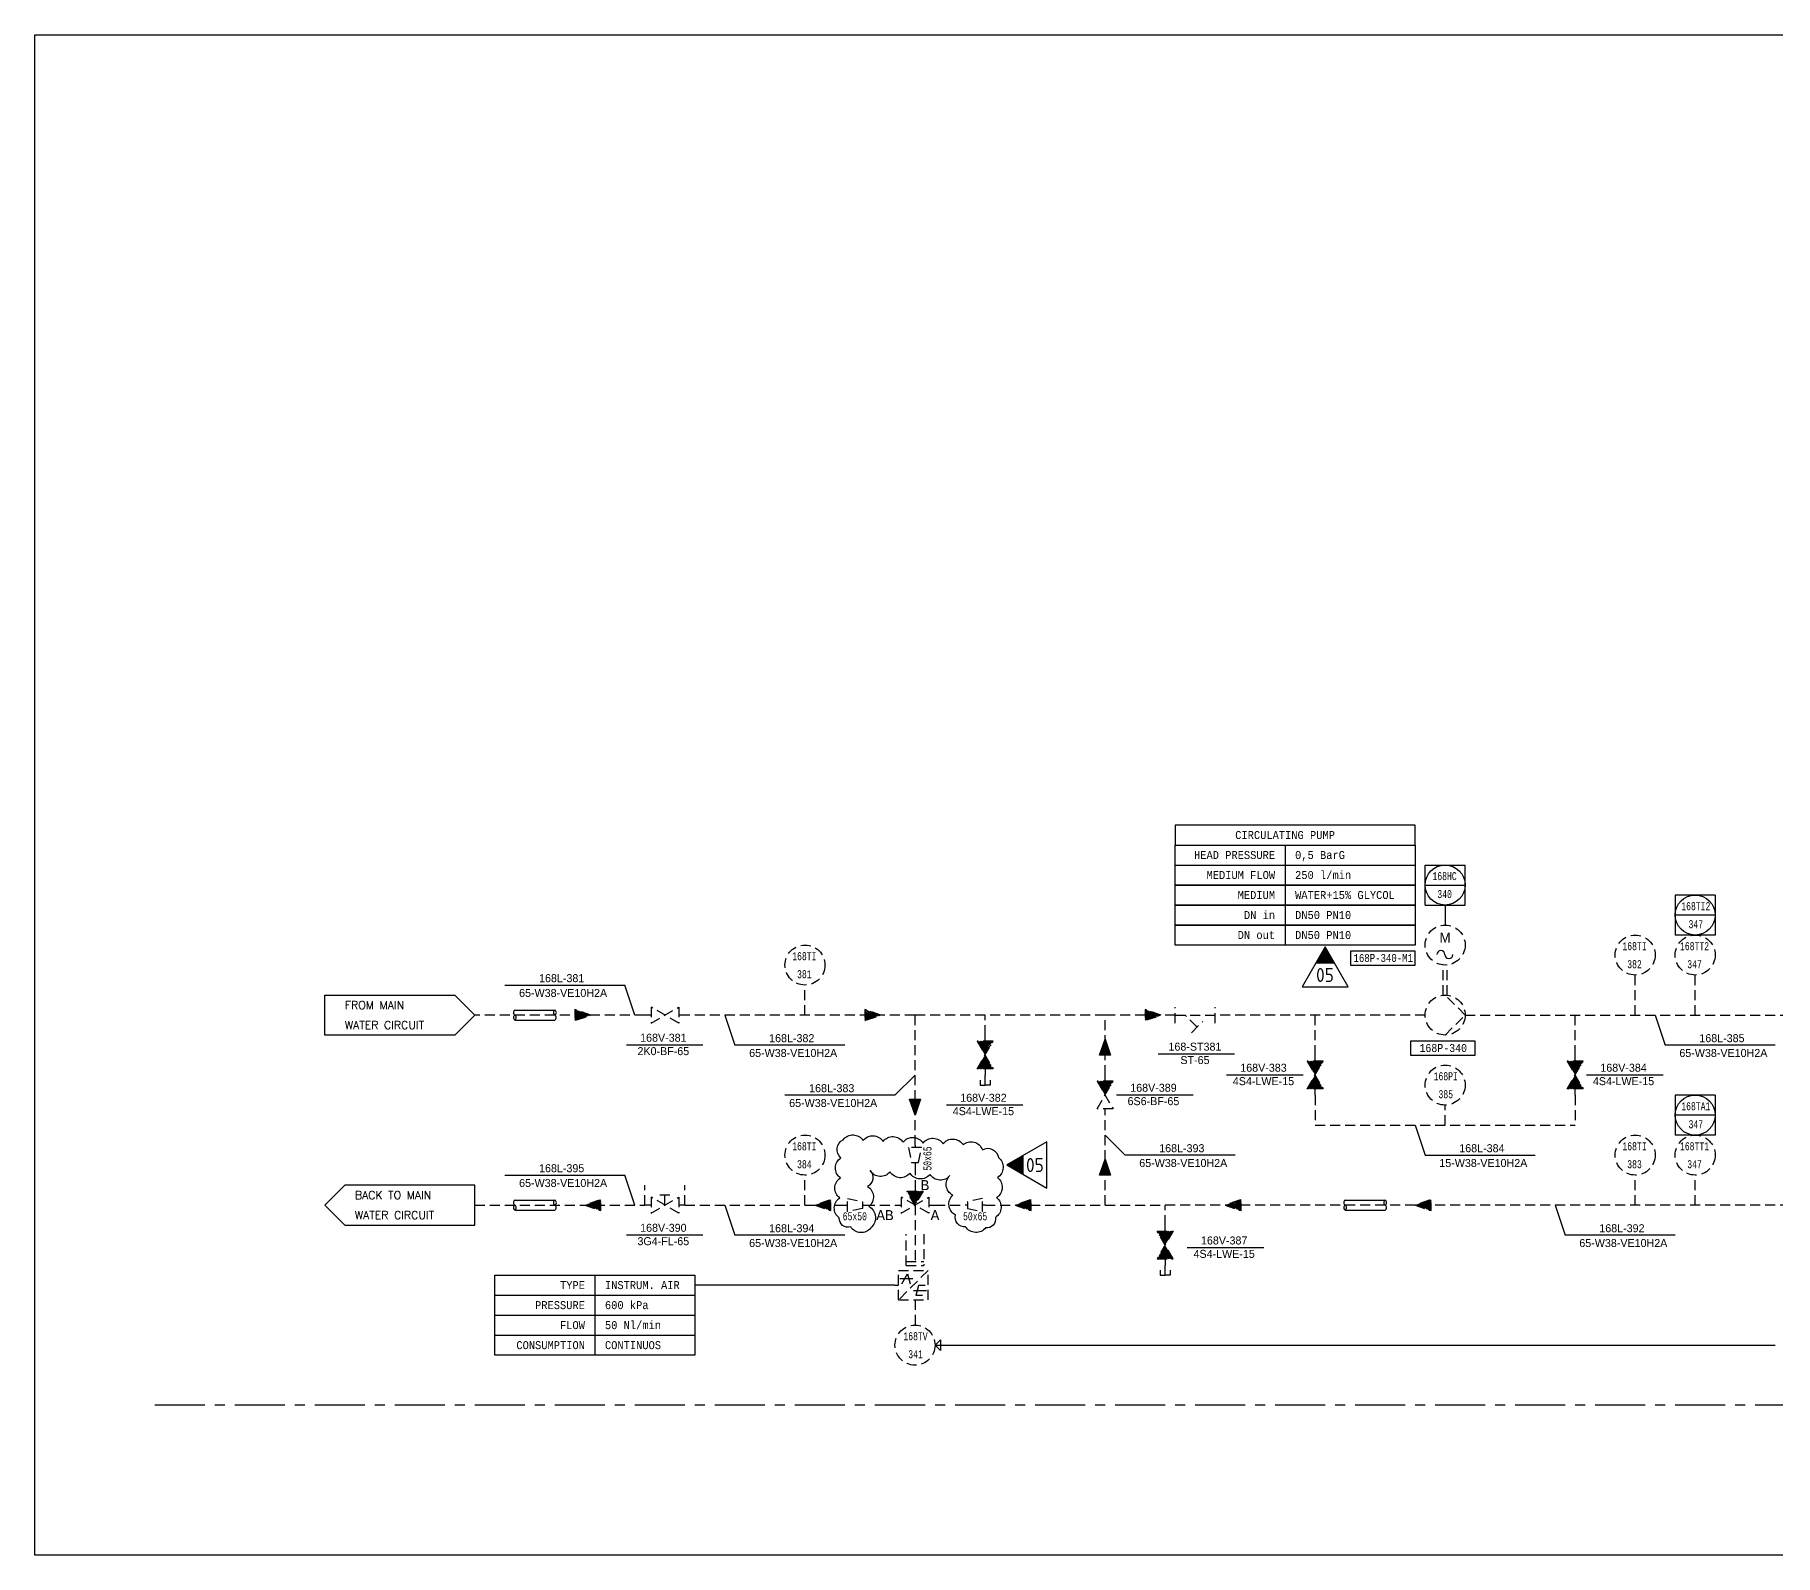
# Model space of a CAD drawing. Extents: x -512 to 738, y -1341 to -930.
# Drawn here: x -512.5 to -77.5, y -1310 to -930 of the extents above; entities that cross this region are included whole.
import ezdxf
from ezdxf.enums import TextEntityAlignment as Align

# ---------------------------------------------------------------- set-up
doc = ezdxf.new("R2010")
doc.units = 0
doc.header["$MEASUREMENT"] = 0
doc.linetypes.add('HIDDEN', pattern=[0.375, 0.25, -0.125])
doc.linetypes.add('LINEA-LINEETTA', pattern=[2, 1.25, -0.25, 0.25, -0.25])
doc.layers.get('0').update_dxf_attribs({"linetype": 'CONTINUOUS'})
for name, color, linetype in [('1-EQUIPMENT GOR', 7, 'CONTINUOUS'), ('1-FLOW TEXT GOR', 7, 'CONTINUOUS'), ('1-TAG AND INSTRUMENTS GOR', 7, 'CONTINUOUS'), ('1-VALVE TEXT GOR', 7, 'CONTINUOUS'), ('2-EQUIPMENT CUSTOMER', 240, 'HIDDEN'), ('2-PNEUMATIC CUSTOMER', 7, 'COMPRESS_AIR_OTHERS'), ('2-WATER CUSTOMER (DOT)', 222, 'HIDDEN'), ('Pipe ID', 2, 'CONTINUOUS'), ('Revison 03', 7, 'CONTINUOUS')]:
    doc.layers.add(name, color=color, linetype=linetype)
doc.layers.add('AM_0', color=7, linetype='CONTINUOUS', lineweight=30)
doc.layers.add('AM_6', color=2, linetype='CONTINUOUS', lineweight=30)
doc.styles.add('ISOR', font='ISOCP.SHX')
doc.styles.add('MONOTXT', font='monotxt')
doc.styles.add('ROMANS', font='romans')
doc.linetypes.add('COMPRESS_AIR_OTHERS', pattern='A,1,-1.5,1,-1.5,1,-1.5,1,["V",Standard,S=1.5,R=180,X=-0.1,Y=0.75],-1.5', length=10)
doc.linetypes.add('PID_ELECTBINARY', pattern='A,0.125,-0.0625,0.125,-0.0625,[130,ltypeshp.shx,S=0.1,R=135,X=0,Y=0],0.125,-0.0625,0.125,-0.0625', length=0.75)
pattern_1 = [(135, (-760, -4235), (0.176776695, 0.176776695), [])]
pattern_2 = [(135, (-897.5, -4202.5), (0.176776695, 0.176776695), [])]
pattern_3 = [(315, (135, 130), (-0.176776695, -0.176776695), [])]
pattern_4 = [(135, (-970, -4202.5), (0.176776695, 0.176776695), [])]
pattern_5 = [(135, (-807.5, -4235), (0.176776695, 0.176776695), [])]
pattern_6 = [(135, (-827.5, -4202.5), (0.176776695, 0.176776695), [])]
pattern_7 = [(135, (-967.5, -4235), (0.176776695, 0.176776695), [])]
pattern_8 = [(315, (135, 100), (-0.176776695, -0.176776695), [])]
pattern_9 = [(135, (-910, -4235), (0.176776695, 0.176776695), [])]
pattern_10 = [(315, (97.5, 115), (-0.176776695, -0.176776695), [])]
pattern_11 = [(135, (-860, -4235), (0.176776695, 0.176776695), [])]

# ---------------------------------------------------------------- blocks, each defined once
blk = doc.blocks.new('LOOPDCS')
for p, q in [((-5, -5), (-5, 5)), ((-5, 5), (5, 5)), ((5, -5), (5, 5)), ((-5, 0), (5, 0)), ((-5, -5), (5, -5))]:
    blk.add_line(p, q)
blk.add_circle((0, 0), 5)
blk = doc.blocks.new('TAG VALVOLA')
blk.add_line((-9.63, 0.06), (9.49, 0.06))
at = {"ltscale": 10}
for tag, p in [('TAG_VALVOLA', (-0.4, 0.83)), ('TIPO_VALVOLA', (-0.4, -2.52))]:
    blk.add_attdef(tag, text='', height=2, dxfattribs=at).set_placement(p, align=Align.CENTER)
blk = doc.blocks.new('Pipeno')
at = {"layer": 'Pipe ID', "style": 'ISOR', "width": 0.8}
blk.add_attdef('PIPEID', text='', height=3, dxfattribs=at).set_placement((0.71, 3.69), align=Align.MIDDLE_CENTER)
at = {"layer": 'Pipe ID', "style": 'ISOR'}
blk.add_attdef('PIPEDATA', text='', height=3, dxfattribs=at).set_placement((1.07, -3.65), align=Align.MIDDLE_CENTER)
blk = doc.blocks.new('IndiceRevisione_180°')
at = {"layer": 'AM_0'}
blk.add_lwpolyline([(-7.02, 0.03), (2.95, -5.73), (2.95, 5.79)], close=True, dxfattribs=at)
blk.add_solid([(-7.02, 0.03), (-2.81, -2.4), (-2.81, 2.46)], dxfattribs=at)
at = {"layer": 'AM_6', "style": 'ISOR'}
blk.add_attdef('02', text='', height=3.5, dxfattribs=at).set_placement((-0.03, 0.01), align=Align.MIDDLE)
blk = doc.blocks.new('IndiceRevisione_90°')
at = {"layer": 'AM_0'}
blk.add_lwpolyline([(0.03, 7.02), (-5.73, -2.95), (5.79, -2.95)], close=True, dxfattribs=at)
blk.add_solid([(0.03, 7.02), (-2.4, 2.81), (2.46, 2.81)], dxfattribs=at)
at = {"layer": 'AM_6', "style": 'ISOR'}
blk.add_attdef('02', text='', height=3.5, dxfattribs=at).set_placement((-0.03, 0.01), align=Align.MIDDLE)

msp = doc.modelspace()

# ---------------------------------------------------------------- hatches: boundary and pattern name
at = {"layer": '2-EQUIPMENT CUSTOMER', "ltscale": 10}
h = msp.add_hatch(dxfattribs=at)
h.set_pattern_fill('ANSI31', color=256, scale=2, style=0)
h.set_pattern_definition([(45, (172.15963, -1300.30965), (-0.1767767, 0.1767767), [])])
h.paths.add_polyline_path([(-277, -1181.54), (-275, -1185), (-273, -1181.54)])
h = msp.add_hatch(dxfattribs=at)
h.set_pattern_fill('ANSI31', color=256, scale=2, style=0)
h.set_pattern_definition([(315, (172.15963, -1069.69035), (-0.1767767, -0.1767767), [])])
h.paths.add_polyline_path([(-277, -1188.46), (-275, -1185), (-273, -1188.46)])
h = msp.add_hatch(dxfattribs=at)
h.set_pattern_fill('ANSI31', color=256, scale=2, style=0)
h.set_pattern_definition([(45, (254.65963, -1305.30965), (-0.1767767, 0.1767767), [])])
h.paths.add_polyline_path([(-194.5, -1186.54), (-192.5, -1190), (-190.5, -1186.54)])
h = msp.add_hatch(dxfattribs=at)
h.set_pattern_fill('ANSI31', color=256, scale=2, style=0)
h.set_pattern_definition([(45, (319.65963, -1305.30965), (-0.1767767, 0.1767767), [])])
h.paths.add_polyline_path([(-129.5, -1186.54), (-127.5, -1190), (-125.5, -1186.54)])
h = msp.add_hatch(dxfattribs=at)
h.set_pattern_fill('ANSI31', color=256, scale=2, style=0)
h.set_pattern_definition([(45, (202.15963, -1310.30965), (-0.1767767, 0.1767767), [])])
h.paths.add_polyline_path([(-247, -1191.54), (-245, -1195), (-243, -1191.54)])
h = msp.add_hatch(dxfattribs=at)
h.set_pattern_fill('ANSI31', color=256, scale=2, style=0)
h.set_pattern_definition([(315, (254.65963, -1074.69035), (-0.1767767, -0.1767767), [])])
h.paths.add_polyline_path([(-194.5, -1193.46), (-192.5, -1190), (-190.5, -1193.46)])
h = msp.add_hatch(dxfattribs=at)
h.set_pattern_fill('ANSI31', color=256, scale=2, style=0)
h.set_pattern_definition([(315, (319.65963, -1074.69035), (-0.1767767, -0.1767767), [])])
h.paths.add_polyline_path([(-129.5, -1193.46), (-127.5, -1190), (-125.5, -1193.46)])
h = msp.add_hatch(dxfattribs=at)
h.set_pattern_fill('ANSI31', color=256, scale=2, style=0)
h.set_pattern_definition([(45, (62.5, -4175), (-0.176776695, 0.176776695), [])])
h.paths.add_polyline_path([(-290.5, -1219.04), (-294.5, -1219.04), (-292.5, -1222.5)])
h = msp.add_hatch(dxfattribs=at)
h.set_pattern_fill('ANSI31', color=256, scale=2, style=0)
h.set_pattern_definition([(135, (-677.15963, -1347.80965), (0.1767767, 0.1767767), [])])
h.paths.add_polyline_path([(-228, -1229.04), (-230, -1232.5), (-232, -1229.04)])
h = msp.add_hatch(dxfattribs=at)
h.set_pattern_fill('ANSI31', color=256, scale=2, style=0)
h.set_pattern_definition([(225, (-677.15963, -1117.19035), (0.1767767, -0.1767767), [])])
h.paths.add_polyline_path([(-228, -1235.96), (-230, -1232.5), (-232, -1235.96)])
at = {"layer": '2-WATER CUSTOMER (DOT)', "linetype": 'Continuous', "ltscale": 10}
h = msp.add_hatch(dxfattribs=at)
h.set_pattern_fill('ANSI31', color=256, scale=2, style=0)
h.set_pattern_definition(pattern_4)
h.paths.add_polyline_path([(-373.5, -1175), (-377.5, -1175), (-377.5, -1173.61)])
h = msp.add_hatch(dxfattribs=at)
h.set_pattern_fill('ANSI31', color=256, scale=2, style=0)
h.set_pattern_definition(pattern_2)
h.paths.add_polyline_path([(-301, -1175), (-305, -1175), (-305, -1173.61)])
h = msp.add_hatch(dxfattribs=at)
h.set_pattern_fill('ANSI31', color=256, scale=2, style=0)
h.set_pattern_definition(pattern_6)
h.paths.add_polyline_path([(-231, -1175), (-235, -1175), (-235, -1173.61)])
h = msp.add_hatch(dxfattribs=at)
h.set_pattern_fill('ANSI31', color=256, scale=2, style=0)
h.set_pattern_definition(pattern_4)
h.paths.add_polyline_path([(-377.5, -1175), (-373.5, -1175), (-373.5, -1175), (-377.5, -1176.39)])
h = msp.add_hatch(dxfattribs=at)
h.set_pattern_fill('ANSI31', color=256, scale=2, style=0)
h.set_pattern_definition(pattern_2)
h.paths.add_polyline_path([(-305, -1175), (-301, -1175), (-301, -1175), (-305, -1176.39)])
h = msp.add_hatch(dxfattribs=at)
h.set_pattern_fill('ANSI31', color=256, scale=2, style=0)
h.set_pattern_definition(pattern_6)
h.paths.add_polyline_path([(-235, -1175), (-231, -1175), (-231, -1175), (-235, -1176.39)])
h = msp.add_hatch(dxfattribs=at)
h.set_pattern_fill('ANSI31', color=256, scale=2, style=0)
h.set_pattern_definition(pattern_3)
h.paths.add_polyline_path([(-246.39, -1185), (-245, -1181), (-245, -1181), (-245, -1185)])
h = msp.add_hatch(dxfattribs=at)
h.set_pattern_fill('ANSI31', color=256, scale=2, style=0)
h.set_pattern_definition(pattern_3)
h.paths.add_polyline_path([(-245, -1185), (-245, -1181), (-243.61, -1185)])
h = msp.add_hatch(dxfattribs=at)
h.set_pattern_fill('ANSI31', color=256, scale=2, style=0)
h.set_pattern_definition(pattern_10)
h.paths.add_polyline_path([(-292.5, -1200), (-292.5, -1200), (-293.89, -1196), (-292.5, -1196)])
h = msp.add_hatch(dxfattribs=at)
h.set_pattern_fill('ANSI31', color=256, scale=2, style=0)
h.set_pattern_definition(pattern_10)
h.paths.add_polyline_path([(-291.11, -1196), (-292.5, -1200), (-292.5, -1196)])
h = msp.add_hatch(dxfattribs=at)
h.set_pattern_fill('ANSI31', color=256, scale=2, style=0)
h.set_pattern_definition(pattern_8)
h.paths.add_polyline_path([(-246.39, -1215), (-245, -1211), (-245, -1211), (-245, -1215)])
h = msp.add_hatch(dxfattribs=at)
h.set_pattern_fill('ANSI31', color=256, scale=2, style=0)
h.set_pattern_definition(pattern_8)
h.paths.add_polyline_path([(-245, -1215), (-245, -1211), (-243.61, -1215)])
h = msp.add_hatch(dxfattribs=at)
h.set_pattern_fill('ANSI31', color=256, scale=2, style=0)
h.set_pattern_definition(pattern_7)
h.paths.add_polyline_path([(-371, -1222.5), (-375, -1222.5), (-371, -1221.11)])
h = msp.add_hatch(dxfattribs=at)
h.set_pattern_fill('ANSI31', color=256, scale=2, style=0)
h.set_pattern_definition(pattern_9)
h.paths.add_polyline_path([(-313.5, -1222.5), (-317.5, -1222.5), (-313.5, -1221.11)])
h = msp.add_hatch(dxfattribs=at)
h.set_pattern_fill('ANSI31', color=256, scale=2, style=0)
h.set_pattern_definition(pattern_11)
h.paths.add_polyline_path([(-263.5, -1222.5), (-267.5, -1222.5), (-263.5, -1221.11)])
h = msp.add_hatch(dxfattribs=at)
h.set_pattern_fill('ANSI31', color=256, scale=2, style=0)
h.set_pattern_definition(pattern_5)
h.paths.add_polyline_path([(-211, -1222.5), (-215, -1222.5), (-211, -1221.11)])
h = msp.add_hatch(dxfattribs=at)
h.set_pattern_fill('ANSI31', color=256, scale=2, style=0)
h.set_pattern_definition(pattern_1)
h.paths.add_polyline_path([(-163.5, -1222.5), (-167.5, -1222.5), (-163.5, -1221.11)])
h = msp.add_hatch(dxfattribs=at)
h.set_pattern_fill('ANSI31', color=256, scale=2, style=0)
h.set_pattern_definition(pattern_7)
h.paths.add_polyline_path([(-375, -1222.5), (-371, -1222.5), (-371, -1223.89), (-375, -1222.5)])
h = msp.add_hatch(dxfattribs=at)
h.set_pattern_fill('ANSI31', color=256, scale=2, style=0)
h.set_pattern_definition(pattern_9)
h.paths.add_polyline_path([(-317.5, -1222.5), (-313.5, -1222.5), (-313.5, -1223.89), (-317.5, -1222.5)])
h = msp.add_hatch(dxfattribs=at)
h.set_pattern_fill('ANSI31', color=256, scale=2, style=0)
h.set_pattern_definition(pattern_11)
h.paths.add_polyline_path([(-267.5, -1222.5), (-263.5, -1222.5), (-263.5, -1223.89), (-267.5, -1222.5)])
h = msp.add_hatch(dxfattribs=at)
h.set_pattern_fill('ANSI31', color=256, scale=2, style=0)
h.set_pattern_definition(pattern_5)
h.paths.add_polyline_path([(-215, -1222.5), (-211, -1222.5), (-211, -1223.89), (-215, -1222.5)])
h = msp.add_hatch(dxfattribs=at)
h.set_pattern_fill('ANSI31', color=256, scale=2, style=0)
h.set_pattern_definition(pattern_1)
h.paths.add_polyline_path([(-167.5, -1222.5), (-163.5, -1222.5), (-163.5, -1223.89), (-167.5, -1222.5)])

# ---------------------------------------------------------------- linework, layer by layer
at = {"color": 1, "linetype": 'LINEA-LINEETTA', "ltscale": 10}
msp.add_line((230, -1272.5), (-485, -1272.5), dxfattribs=at)
at = {"color": 1, "ltscale": 10}
msp.add_lwpolyline([(-512.5, -930), (257.5, -930), (257.5, -1310), (-512.5, -1310)], close=True, dxfattribs=at)
at = {"ltscale": 10}
msp.add_lwpolyline([(-227.5, -1132.5), (-167.5, -1132.5), (-167.5, -1127.5), (-227.5, -1127.5)], close=True, dxfattribs=at)
for points in [[(-440, -1180), (-440, -1170), (-407.5, -1170), (-402.5, -1175), (-407.5, -1180), (-440, -1180)], [(-402.5, -1227.5), (-402.5, -1217.5), (-435, -1217.5), (-440, -1222.5), (-435, -1227.5), (-402.5, -1227.5)]]:
    msp.add_lwpolyline(points, dxfattribs=at)
msp.add_lwpolyline([(-303.57, -1228.21, -0.520567), (-308.56, -1227.93, -0.520567), (-311.44, -1225.7, -0.520567), (-311.3, -1220.7, -0.520567), (-311.16, -1215.7, -0.520567), (-311.02, -1210.7, -0.520567), (-310.46, -1206.16, -0.520567), (-305.47, -1206.36, -0.520567), (-300.47, -1206.57, -0.520567), (-295.48, -1206.78, -0.520567), (-290.48, -1206.98, -0.520567), (-285.48, -1207.19, -0.520567), (-280.49, -1207.39, -0.520567), (-275.67, -1208.65, -0.520567), (-271.64, -1210.62, -0.520567), (-271.89, -1215.61, -0.520567), (-272.14, -1220.61, -0.520567), (-272.4, -1225.6, -0.520567), (-274.84, -1228.17, -0.520567), (-279.84, -1227.92, -0.520567), (-282.37, -1224.99, -0.520567), (-283.05, -1220.04, -0.520567), (-283.76, -1215.11, -0.520567), (-288.75, -1214.81, -0.520567), (-293.74, -1214.5, -0.520567), (-298.73, -1214.2, -0.520567), (-303.72, -1213.89, -0.520567), (-304.4, -1217.82, -0.520567), (-304, -1222.81, -0.520567)], format="xyb", close=True, dxfattribs=at)
at = {"layer": '1-EQUIPMENT GOR', "color": 7, "linetype": 'Continuous', "ltscale": 0.2}
for p, q in [((-295.8, -1242.16), (-294.36, -1239.66)), ((-294.36, -1239.66), (-293.69, -1242.16)), ((-293.07, -1240.91), (-296.33, -1240.91)), ((-292.9, -1243.83), (-289.64, -1243.83)), ((-291.61, -1242.58), (-292.28, -1245.08)), ((-289.95, -1242.58), (-291.61, -1242.58)), ((-290.62, -1245.08), (-292.28, -1245.08))]:
    msp.add_line(p, q, dxfattribs=at)
at = {"layer": '1-FLOW TEXT GOR', "linetype": 'Continuous', "ltscale": 10}
for p, q in [((-200, -1132.5), (-200, -1157.5)), ((-227.5, -1137.5), (-167.5, -1137.5))]:
    msp.add_line(p, q, dxfattribs=at)
at = {"layer": '1-FLOW TEXT GOR', "ltscale": 10}
for p, q in [((-395, -1167.5), (-365, -1167.5)), ((-362.5, -1175), (-365, -1167.5)), ((-340, -1175), (-337.5, -1182.5)), ((-107.5, -1175), (-105, -1182.5)), ((-310, -1182.5), (-337.5, -1182.5)), ((-77.5, -1182.5), (-105, -1182.5)), ((-292.5, -1190), (-297.5, -1195)), ((-297.5, -1195), (-325, -1195)), ((-167.5, -1202.5), (-165, -1210)), ((-240, -1210), (-245, -1205)), ((-212.5, -1210), (-240, -1210)), ((-165, -1210), (-137.5, -1210)), ((-395, -1215), (-365, -1215)), ((-362.5, -1222.5), (-365, -1215)), ((-340, -1222.5), (-337.5, -1230)), ((-132.5, -1222.5), (-130, -1230)), ((-310, -1230), (-337.5, -1230)), ((-102.5, -1230), (-130, -1230))]:
    msp.add_line(p, q, dxfattribs=at)
at = {"layer": '1-FLOW TEXT GOR', "linetype": 'Continuous', "ltscale": 10}
for points in [[(-227.5, -1132.5), (-167.5, -1132.5), (-167.5, -1142.5), (-227.5, -1142.5)], [(-227.5, -1142.5), (-167.5, -1142.5), (-167.5, -1147.5), (-227.5, -1147.5)], [(-227.5, -1147.5), (-167.5, -1147.5), (-167.5, -1152.5), (-227.5, -1152.5)], [(-227.5, -1152.5), (-167.5, -1152.5), (-167.5, -1157.5), (-227.5, -1157.5)]]:
    msp.add_lwpolyline(points, close=True, dxfattribs=at)
at = {"layer": '1-TAG AND INSTRUMENTS GOR', "ltscale": 10}
msp.add_line((-160, -1147.5), (-160, -1152.5), dxfattribs=at)
at = {"layer": '1-TAG AND INSTRUMENTS GOR', "linetype": 'Continuous', "ltscale": 0.4}
for p, q in [((-167.5, -1159), (-183.62, -1159)), ((-183.62, -1159), (-183.62, -1162.5)), ((-167.5, -1162.5), (-167.5, -1159)), ((-183.62, -1162.5), (-167.5, -1162.5)), ((-152.5, -1181.5), (-168.62, -1181.5)), ((-168.62, -1181.5), (-168.62, -1185)), ((-152.5, -1185), (-152.5, -1181.5)), ((-168.62, -1185), (-152.5, -1185))]:
    msp.add_line(p, q, dxfattribs=at)
at = {"layer": '1-TAG AND INSTRUMENTS GOR', "ltscale": 0.2}
for p, q in [((-287.5, -1257.5), (-286.14, -1256.16)), ((-286.14, -1256.16), (-286.14, -1258.84)), ((-287.5, -1257.5), (-286.14, -1258.84))]:
    msp.add_line(p, q, dxfattribs=at)
at = {"layer": '1-TAG AND INSTRUMENTS GOR', "linetype": 'PID_ELECTBINARY', "ltscale": 10}
msp.add_line((-287.5, -1257.5), (-77.5, -1257.5), dxfattribs=at)
at = {"layer": '2-EQUIPMENT CUSTOMER', "color": 7, "ltscale": 10}
for p, q in [((-160.5, -1170.03), (-160.5, -1162.47)), ((-159.5, -1170.03), (-159.5, -1162.47)), ((-292.5, -1222.5), (-292.5, -1236.6)), ((-294.69, -1237.6), (-294.69, -1229.78)), ((-290.31, -1229.78), (-290.31, -1237.6)), ((-294.69, -1237.6), (-290.31, -1237.6))]:
    msp.add_line(p, q, dxfattribs=at)
at = {"layer": '2-EQUIPMENT CUSTOMER', "ltscale": 10}
for p, q in [((-155, -1175), (-160, -1170)), ((-351.54, -1177), (-358.46, -1173)), ((-358.46, -1177), (-351.54, -1173)), ((-358.46, -1173), (-358.46, -1177)), ((-351.54, -1173), (-351.54, -1177)), ((-227.5, -1177), (-227.5, -1173)), ((-217.5, -1177), (-217.5, -1173)), ((-227.5, -1175), (-217.5, -1175)), ((-222, -1178), (-225, -1175)), ((-223.41, -1179.41), (-220.59, -1176.59)), ((-160, -1180), (-155, -1175)), ((-273, -1181.54), (-277, -1181.54)), ((-277, -1188.46), (-273, -1181.54)), ((-277, -1181.54), (-273, -1188.46)), ((-190.5, -1186.54), (-194.5, -1186.54)), ((-194.5, -1193.46), (-190.5, -1186.54)), ((-194.5, -1186.54), (-190.5, -1193.46)), ((-125.5, -1186.54), (-129.5, -1186.54)), ((-129.5, -1193.46), (-125.5, -1186.54)), ((-129.5, -1186.54), (-125.5, -1193.46)), ((-273, -1188.46), (-277, -1188.46)), ((-243, -1191.54), (-247, -1191.54)), ((-247, -1198.46), (-243, -1191.54)), ((-247, -1191.54), (-243, -1198.46)), ((-190.5, -1193.46), (-194.5, -1193.46)), ((-125.5, -1193.46), (-129.5, -1193.46)), ((-243, -1198.46), (-247, -1198.46)), ((-360, -1222.5), (-360, -1217.5)), ((-350, -1222.5), (-350, -1217.5)), ((-351.54, -1224.5), (-358.46, -1220.5)), ((-358.46, -1224.5), (-351.54, -1220.5)), ((-358.46, -1220.5), (-358.46, -1224.5)), ((-353.75, -1220), (-356.25, -1220)), ((-355, -1222.5), (-355, -1220)), ((-351.54, -1220.5), (-351.54, -1224.5)), ((-289.04, -1224.5), (-295.96, -1220.5)), ((-295.96, -1224.5), (-289.04, -1220.5)), ((-295.96, -1220.5), (-295.96, -1224.5)), ((-292.5, -1222.5), (-294.5, -1219.04)), ((-294.5, -1219.04), (-290.5, -1219.04)), ((-290.5, -1219.04), (-292.5, -1222.5)), ((-289.04, -1220.5), (-289.04, -1224.5)), ((-358.46, -1222.5), (-360, -1222.5)), ((-350, -1222.5), (-351.54, -1222.5)), ((-232, -1229.04), (-228, -1229.04)), ((-228, -1235.96), (-232, -1229.04)), ((-228, -1229.04), (-232, -1235.96)), ((-296.59, -1238.83), (-289.25, -1238.83)), ((-289.25, -1238.83), (-296.59, -1246.17)), ((-296.59, -1246.17), (-296.59, -1238.83)), ((-289.25, -1246.17), (-289.25, -1238.83)), ((-232, -1235.96), (-228, -1235.96)), ((-296.59, -1246.17), (-289.25, -1246.17)), ((-292.5, -1246.17), (-292.5, -1252.5))]:
    msp.add_line(p, q, dxfattribs=at)
at = {"layer": '2-EQUIPMENT CUSTOMER', "color": 1, "ltscale": 10}
msp.add_line((-294.69, -1236.6), (-290.31, -1236.6), dxfattribs=at)
at = {"layer": '2-EQUIPMENT CUSTOMER', "ltscale": 10}
for centre in [(-160, -1157.5), (-112.5, -1160), (-97.5, -1160), (-320, -1162.5), (-160, -1175), (-160, -1192.5), (-320, -1210), (-112.5, -1210), (-97.5, -1210), (-292.5, -1257.5)]:
    msp.add_circle(centre, 5, dxfattribs=at)
at = {"layer": '2-EQUIPMENT CUSTOMER', "color": 7, "linetype": 'Continuous', "ltscale": 10}
for centre, start, end in [((-161.06, -1159.89), 0, 180), ((-159.06, -1159.89), 180, 0)]:
    msp.add_arc(centre, 1, start, end, dxfattribs=at)
at = {"layer": '2-PNEUMATIC CUSTOMER', "linetype": 'Continuous', "ltscale": 10}
for p, q in [((-372.5, -1240), (-372.5, -1260)), ((-397.5, -1245), (-347.5, -1245)), ((-397.5, -1250), (-347.5, -1250)), ((-397.5, -1255), (-347.5, -1255))]:
    msp.add_line(p, q, dxfattribs=at)
at = {"layer": '2-PNEUMATIC CUSTOMER'}
msp.add_line((-297.5, -1242.5), (-347.5, -1242.5), dxfattribs=at)
at = {"layer": '2-PNEUMATIC CUSTOMER', "linetype": 'COMPRESS_AIR_OTHERS'}
msp.add_line((-297.5, -1242.5), (-296.59, -1242.5), dxfattribs=at)
at = {"layer": '2-PNEUMATIC CUSTOMER', "linetype": 'Continuous', "ltscale": 10}
msp.add_lwpolyline([(-397.5, -1240), (-347.5, -1240), (-347.5, -1260), (-397.5, -1260)], close=True, dxfattribs=at)
at = {"layer": '2-WATER CUSTOMER (DOT)', "ltscale": 10}
for p, q in [((-112.5, -1175), (-112.5, -1165)), ((-97.5, -1175), (-97.5, -1165)), ((-320, -1175), (-320, -1167.5)), ((-360, -1175), (-402.5, -1175)), ((-358.46, -1175), (-360, -1175)), ((-350, -1175), (-351.54, -1175)), ((-292.5, -1175), (-350, -1175)), ((-245, -1175), (-292.5, -1175)), ((-292.5, -1207.5), (-292.5, -1175)), ((-275, -1180), (-275, -1175)), ((-245, -1190), (-245, -1175)), ((-227.5, -1175), (-245, -1175)), ((-165, -1175), (-217.5, -1175)), ((-192.5, -1185), (-192.5, -1175)), ((-155, -1175), (-40, -1175)), ((-127.5, -1185), (-127.5, -1175)), ((-275, -1181.54), (-275, -1180)), ((-192.5, -1186.54), (-192.5, -1185)), ((-127.5, -1186.54), (-127.5, -1185)), ((-276.25, -1191.25), (-276.25, -1192.5)), ((-275, -1188.46), (-275, -1190)), ((-275, -1192.5), (-275, -1190)), ((-273.75, -1191.25), (-273.75, -1192.5)), ((-245, -1191.54), (-245, -1190)), ((-276.25, -1192.5), (-275, -1192.5)), ((-273.75, -1192.5), (-275, -1192.5)), ((-192.5, -1195), (-192.5, -1193.46)), ((-192.5, -1195), (-192.5, -1202.5)), ((-127.5, -1195), (-127.5, -1193.46)), ((-127.5, -1195), (-127.5, -1202.5)), ((-245, -1200), (-245, -1198.46)), ((-245, -1222.5), (-245, -1200)), ((-160, -1202.5), (-160, -1197.5)), ((-192.5, -1202.5), (-127.5, -1202.5)), ((-290.88, -1208.12), (-294.12, -1208.12)), ((-294.12, -1208.12), (-293.34, -1211.88)), ((-292.5, -1207.5), (-292.5, -1208.12)), ((-291.66, -1211.88), (-290.88, -1208.12)), ((-293.34, -1211.88), (-291.66, -1211.88)), ((-292.5, -1211.88), (-292.5, -1212.5)), ((-292.5, -1212.5), (-292.5, -1217.5)), ((-320, -1222.5), (-320, -1215)), ((-292.5, -1217.5), (-292.5, -1219.04)), ((-112.5, -1222.5), (-112.5, -1215)), ((-97.5, -1222.5), (-97.5, -1215)), ((-309.38, -1224.12), (-309.38, -1220.88)), ((-309.38, -1220.88), (-305.62, -1221.66)), ((-305.62, -1221.66), (-305.62, -1223.34)), ((-275.62, -1220.88), (-279.38, -1221.66)), ((-279.38, -1221.66), (-279.38, -1223.34)), ((-275.62, -1224.12), (-275.62, -1220.88)), ((-402.5, -1222.5), (-360, -1222.5)), ((-350, -1222.5), (-310, -1222.5)), ((-310, -1222.5), (-309.38, -1222.5)), ((-305.62, -1223.34), (-309.38, -1224.12)), ((-305.62, -1222.5), (-305, -1222.5)), ((-305, -1222.5), (-297.5, -1222.5)), ((-297.5, -1222.5), (-295.96, -1222.5)), ((-289.04, -1222.5), (-287.5, -1222.5)), ((-287.5, -1222.5), (-280, -1222.5)), ((-279.38, -1222.5), (-280, -1222.5)), ((-279.38, -1223.34), (-275.62, -1224.12)), ((-275, -1222.5), (-275.62, -1222.5)), ((-275, -1222.5), (-245, -1222.5)), ((-245, -1222.5), (-230, -1222.5)), ((-230, -1227.5), (-230, -1222.5)), ((-25, -1222.5), (-230, -1222.5)), ((-230, -1229.04), (-230, -1227.5)), ((-231.25, -1238.75), (-231.25, -1240)), ((-230, -1235.96), (-230, -1237.5)), ((-230, -1240), (-230, -1237.5)), ((-228.75, -1238.75), (-228.75, -1240)), ((-231.25, -1240), (-230, -1240)), ((-228.75, -1240), (-230, -1240))]:
    msp.add_line(p, q, dxfattribs=at)
at = {"layer": '2-WATER CUSTOMER (DOT)', "linetype": 'Continuous', "ltscale": 10}
for p, q in [((-392.5, -1173.75), (-382.5, -1173.75)), ((-392.5, -1176.25), (-382.5, -1176.25)), ((-392.5, -1221.25), (-382.5, -1221.25)), ((-185, -1221.25), (-175, -1221.25)), ((-392.5, -1223.75), (-382.5, -1223.75)), ((-185, -1223.75), (-175, -1223.75))]:
    msp.add_line(p, q, dxfattribs=at)
at = {"layer": '2-WATER CUSTOMER (DOT)', "ltscale": 10, "flags": 128}
for points in [[(-373.5, -1175), (-377.5, -1173.61), (-377.5, -1176.39)], [(-301, -1175), (-305, -1173.61), (-305, -1176.39)], [(-231, -1175), (-235, -1173.61), (-235, -1176.39)], [(-375, -1222.5), (-371, -1223.89), (-371, -1221.11)], [(-317.5, -1222.5), (-313.5, -1223.89), (-313.5, -1221.11)], [(-267.5, -1222.5), (-263.5, -1223.89), (-263.5, -1221.11)], [(-215, -1222.5), (-211, -1223.89), (-211, -1221.11)], [(-167.5, -1222.5), (-163.5, -1223.89), (-163.5, -1221.11)]]:
    msp.add_lwpolyline(points, close=True, dxfattribs=at)
at = {"layer": '2-WATER CUSTOMER (DOT)', "linetype": 'Continuous', "ltscale": 10, "flags": 128}
for points in [[(-245, -1181), (-243.61, -1185), (-246.39, -1185)], [(-292.5, -1200), (-293.89, -1196), (-291.11, -1196)], [(-245, -1211), (-243.61, -1215), (-246.39, -1215)]]:
    msp.add_lwpolyline(points, close=True, dxfattribs=at)
at = {"layer": '2-WATER CUSTOMER (DOT)', "linetype": 'Continuous', "ltscale": 10}
for centre, radius, start, end in [((-392.13, -1174.38), 0.725, 120.5075, 239.4925), ((-382.13, -1174.38), 0.725, 120.5075, 239.4925), ((-382.87, -1174.38), 0.725, 300.5075, 59.4925), ((-392.11, -1175.62), 0.736, 121.8395, 238.1605), ((-392.89, -1175.62), 0.736, 301.8395, 58.1605), ((-382.89, -1175.62), 0.736, 301.8395, 58.1605), ((-392.13, -1221.88), 0.725, 120.5075, 239.4925), ((-382.13, -1221.88), 0.725, 120.5075, 239.4925), ((-382.87, -1221.88), 0.725, 300.5075, 59.4925), ((-184.63, -1221.88), 0.725, 120.5075, 239.4925), ((-174.63, -1221.88), 0.725, 120.5075, 239.4925), ((-175.37, -1221.88), 0.725, 300.5075, 59.4925), ((-392.11, -1223.12), 0.736, 121.8395, 238.1605), ((-392.89, -1223.12), 0.736, 301.8395, 58.1605), ((-382.89, -1223.12), 0.736, 301.8395, 58.1605), ((-184.61, -1223.12), 0.736, 121.8395, 238.1605), ((-185.39, -1223.12), 0.736, 301.8395, 58.1605), ((-175.39, -1223.12), 0.736, 301.8395, 58.1605)]:
    msp.add_arc(centre, radius, start, end, dxfattribs=at)

# ---------------------------------------------------------------- block references
at = {"ltscale": 10}
for name, p in [('IndiceRevisione_90°', (-190, -1165)), ('IndiceRevisione_180°', (-262.5, -1212.5))]:
    msp.add_blockref(name, p, dxfattribs=at).add_auto_attribs({'02': '05'})
at = {"layer": '1-TAG AND INSTRUMENTS GOR'}
msp.add_blockref('LOOPDCS', (-160, -1142.5), dxfattribs=at)
at = {"layer": '1-TAG AND INSTRUMENTS GOR', "rotation": 180}
for p in [(-97.5, -1150), (-97.5, -1200)]:
    msp.add_blockref('LOOPDCS', p, dxfattribs=at)
at = {"layer": '1-VALVE TEXT GOR', "ltscale": 10}
ref = msp.add_blockref('TAG VALVOLA', (-355, -1182.5), dxfattribs=at)
ref.add_attrib('TAG_VALVOLA', '168V-381', dxfattribs={"ltscale": 10, "height": 2}).set_placement((-355.4, -1181.67), align=Align.CENTER)
ref.add_attrib('TIPO_VALVOLA', '2K0-BF-65', dxfattribs={"ltscale": 10, "height": 2}).set_placement((-355.4, -1185.02), align=Align.CENTER)
for p, values in [((-222.13, -1184.73), {'TAG_VALVOLA': '168-ST381', 'TIPO_VALVOLA': 'ST-65'}), ((-205, -1190), {'TAG_VALVOLA': '168V-383', 'TIPO_VALVOLA': '4S4-LWE-15'}), ((-115, -1190), {'TAG_VALVOLA': '168V-384', 'TIPO_VALVOLA': '4S4-LWE-15'}), ((-275, -1197.5), {'TAG_VALVOLA': '168V-382', 'TIPO_VALVOLA': '4S4-LWE-15'}), ((-232.5, -1195), {'TAG_VALVOLA': '168V-389', 'TIPO_VALVOLA': '6S6-BF-65'}), ((-214.82, -1233.17), {'TAG_VALVOLA': '168V-387', 'TIPO_VALVOLA': '4S4-LWE-15'})]:
    msp.add_blockref('TAG VALVOLA', p, dxfattribs=at).add_auto_attribs(values)
ref = msp.add_blockref('TAG VALVOLA', (-355, -1230), dxfattribs=at)
ref.add_attrib('TAG_VALVOLA', '168V-390', dxfattribs={"ltscale": 10, "height": 2}).set_placement((-355.4, -1229.17), align=Align.CENTER)
ref.add_attrib('TIPO_VALVOLA', '3G4-FL-65', dxfattribs={"ltscale": 10, "height": 2}).set_placement((-355.4, -1232.52), align=Align.CENTER)
at = {"layer": 'Revison 03'}
ref = msp.add_blockref('Pipeno', (-381.52, -1171.07), dxfattribs=at)
ref.add_attrib('PIPEID', '168L-381', dxfattribs={"layer": 'Pipe ID', "color": 7, "height": 2}).set_placement((-380.81, -1167.38), align=Align.BOTTOM_CENTER)
ref.add_attrib('PIPEDATA', '65-W38-VE10H2A', dxfattribs={"layer": 'Pipe ID', "color": 7, "height": 2}).set_placement((-380.45, -1171.08), align=Align.BOTTOM_CENTER)
ref = msp.add_blockref('Pipeno', (-324.02, -1186.07), dxfattribs=at)
ref.add_attrib('PIPEID', '168L-382', dxfattribs={"layer": 'Pipe ID', "color": 7, "height": 2}).set_placement((-323.31, -1182.38), align=Align.BOTTOM_CENTER)
ref.add_attrib('PIPEDATA', '65-W38-VE10H2A', dxfattribs={"layer": 'Pipe ID', "color": 7, "height": 2}).set_placement((-322.95, -1186.08), align=Align.BOTTOM_CENTER)
ref = msp.add_blockref('Pipeno', (-91.52, -1186.07), dxfattribs=at)
ref.add_attrib('PIPEID', '168L-385', dxfattribs={"layer": 'Pipe ID', "color": 7, "height": 2}).set_placement((-90.81, -1182.38), align=Align.BOTTOM_CENTER)
ref.add_attrib('PIPEDATA', '65-W38-VE10H2A', dxfattribs={"layer": 'Pipe ID', "color": 7, "height": 2}).set_placement((-90.45, -1186.08), align=Align.BOTTOM_CENTER)
ref = msp.add_blockref('Pipeno', (-314.02, -1198.57), dxfattribs=at)
ref.add_attrib('PIPEID', '168L-383', dxfattribs={"layer": 'Pipe ID', "color": 7, "height": 2}).set_placement((-313.31, -1194.88), align=Align.BOTTOM_CENTER)
ref.add_attrib('PIPEDATA', '65-W38-VE10H2A', dxfattribs={"layer": 'Pipe ID', "color": 7, "height": 2}).set_placement((-312.95, -1198.58), align=Align.BOTTOM_CENTER)
ref = msp.add_blockref('Pipeno', (-226.52, -1213.57), dxfattribs=at)
ref.add_attrib('PIPEID', '168L-393', dxfattribs={"layer": 'Pipe ID', "color": 7, "height": 2}).set_placement((-225.81, -1209.88), align=Align.BOTTOM_CENTER)
ref.add_attrib('PIPEDATA', '65-W38-VE10H2A', dxfattribs={"layer": 'Pipe ID', "color": 7, "height": 2}).set_placement((-225.45, -1213.58), align=Align.BOTTOM_CENTER)
ref = msp.add_blockref('Pipeno', (-151.52, -1213.57), dxfattribs=at)
ref.add_attrib('PIPEID', '168L-384', dxfattribs={"layer": 'Pipe ID', "color": 7, "height": 2}).set_placement((-150.81, -1209.88), align=Align.BOTTOM_CENTER)
ref.add_attrib('PIPEDATA', '15-W38-VE10H2A', dxfattribs={"layer": 'Pipe ID', "color": 7, "height": 2}).set_placement((-150.45, -1213.58), align=Align.BOTTOM_CENTER)
ref = msp.add_blockref('Pipeno', (-381.52, -1218.57), dxfattribs=at)
ref.add_attrib('PIPEID', '168L-395', dxfattribs={"layer": 'Pipe ID', "color": 7, "height": 2}).set_placement((-380.81, -1214.88), align=Align.BOTTOM_CENTER)
ref.add_attrib('PIPEDATA', '65-W38-VE10H2A', dxfattribs={"layer": 'Pipe ID', "color": 7, "height": 2}).set_placement((-380.45, -1218.58), align=Align.BOTTOM_CENTER)
ref = msp.add_blockref('Pipeno', (-324.02, -1233.57), dxfattribs=at)
ref.add_attrib('PIPEID', '168L-394', dxfattribs={"layer": 'Pipe ID', "color": 7, "height": 2}).set_placement((-323.31, -1229.88), align=Align.BOTTOM_CENTER)
ref.add_attrib('PIPEDATA', '65-W38-VE10H2A', dxfattribs={"layer": 'Pipe ID', "color": 7, "height": 2}).set_placement((-322.95, -1233.58), align=Align.BOTTOM_CENTER)
ref = msp.add_blockref('Pipeno', (-116.52, -1233.57), dxfattribs=at)
ref.add_attrib('PIPEID', '168L-392', dxfattribs={"layer": 'Pipe ID', "color": 7, "height": 2}).set_placement((-115.81, -1229.88), align=Align.BOTTOM_CENTER)
ref.add_attrib('PIPEDATA', '65-W38-VE10H2A', dxfattribs={"layer": 'Pipe ID', "color": 7, "height": 2}).set_placement((-115.45, -1233.58), align=Align.BOTTOM_CENTER)

# ---------------------------------------------------------------- texts
at = {"color": 7, "style": 'ROMANS'}
for s, p in [('FROM MAIN', (-435, -1172.5)), ('WATER CIRCUIT', (-435, -1177.5)), ('BACK TO MAIN', (-432.5, -1220)), ('WATER CIRCUIT', (-432.5, -1225))]:
    msp.add_text(s, height=2, dxfattribs=at).set_placement(p, align=Align.MIDDLE_LEFT)
at = {"layer": '1-FLOW TEXT GOR', "linetype": 'Continuous', "style": 'MONOTXT'}
for s, width, p in [('CIRCULATING PUMP', 0.9, (-200, -1130)), ('168TI', 0.7, (-112.66, -1157.79)), ('168TI', 0.7, (-320.16, -1160.29)), ('382', 0.7, (-112.66, -1162.29)), ('381', 0.7, (-320.16, -1164.79)), ('168PI', 0.7, (-159.84, -1190.29)), ('385', 0.7, (-159.84, -1194.79)), ('168TI', 0.7, (-320.16, -1207.79)), ('168TI', 0.7, (-112.66, -1207.79)), ('384', 0.7, (-320.16, -1212.29)), ('383', 0.7, (-112.66, -1212.29)), ('65x50', 0.7, (-307.54, -1225.3)), ('50x65', 0.7, (-277.46, -1225.3))]:
    msp.add_text(s, height=2, dxfattribs=dict(at, width=width)).set_placement(p, align=Align.MIDDLE_CENTER)
at = {"layer": '1-FLOW TEXT GOR', "linetype": 'Continuous', "style": 'MONOTXT', "width": 0.9}
for s, p in [('HEAD PRESSURE', (-202.5, -1135)), ('MEDIUM FLOW', (-202.5, -1140)), ('MEDIUM', (-202.5, -1145)), ('DN in', (-202.5, -1150)), ('DN out', (-202.5, -1155))]:
    msp.add_text(s, height=2, dxfattribs=at).set_placement(p, align=Align.MIDDLE_RIGHT)
for s, p in [('0,5 BarG', (-197.5, -1135)), ('250 l/min', (-197.5, -1140)), ('WATER+15%%% GLYCOL', (-197.5, -1145)), ('DN50 PN10', (-197.5, -1150)), ('DN50 PN10', (-197.5, -1155))]:
    msp.add_text(s, height=2, dxfattribs=at).set_placement(p, align=Align.MIDDLE_LEFT)
at = {"layer": '1-FLOW TEXT GOR', "linetype": 'Continuous', "style": 'MONOTXT', "width": 0.7}
msp.add_text('50x65', height=2, rotation=90, dxfattribs=at).set_placement((-289.39, -1210.86), align=Align.MIDDLE_CENTER)
at = {"layer": '1-FLOW TEXT GOR', "color": 2, "linetype": 'Continuous', "style": 'MONOTXT'}
for s, p in [('B', (-290, -1217.5)), ('AB', (-300, -1225)), ('A', (-287.5, -1225))]:
    msp.add_text(s, height=2.5, dxfattribs=at).set_placement(p, align=Align.MIDDLE_CENTER)
at = {"layer": '1-TAG AND INSTRUMENTS GOR', "linetype": 'Continuous', "style": 'MONOTXT', "width": 0.7}
for s, p in [('168HC', (-160.13, -1140.27)), ('340', (-160.13, -1144.77)), ('168TI2', (-97.34, -1147.79)), ('347', (-97.34, -1152.29)), ('168TT2', (-97.66, -1157.79)), ('347', (-97.66, -1162.29)), ('168TA1', (-97.34, -1197.79)), ('347', (-97.34, -1202.29)), ('168TT1', (-97.66, -1207.79)), ('347', (-97.66, -1212.29)), ('168TV', (-292.37, -1255.27)), ('341', (-292.37, -1259.77))]:
    msp.add_text(s, height=2, dxfattribs=at).set_placement(p, align=Align.MIDDLE_CENTER)
at = {"layer": '1-TAG AND INSTRUMENTS GOR', "ltscale": 0.4, "style": 'MONOTXT'}
for s, width, p, p2 in [('168P-340-M1', 0.707994, (-182.9, -1161.74), (-168.03, -1161.74)), (' 168P-340 ', 0.743393, (-167.9, -1184.24), (-153.03, -1184.24))]:
    msp.add_text(s, height=2, rotation=360, dxfattribs=dict(at, width=width)).set_placement(p, p2, align=Align.FIT)
at = {"layer": '2-EQUIPMENT CUSTOMER', "color": 7, "ltscale": 10}
msp.add_text('M', height=2.5, dxfattribs=at).set_placement((-160, -1155.62), align=Align.MIDDLE)
at = {"layer": '2-PNEUMATIC CUSTOMER', "color": 7, "linetype": 'Continuous', "style": 'MONOTXT', "width": 0.9}
for s, p in [('TYPE', (-375, -1242.5)), ('PRESSURE', (-375, -1247.5)), ('FLOW', (-375, -1252.5)), ('CONSUMPTION', (-375, -1257.5))]:
    msp.add_text(s, height=2, dxfattribs=at).set_placement(p, align=Align.MIDDLE_RIGHT)
for s, p in [('INSTRUM. AIR', (-370, -1242.5)), ('600 kPa', (-370, -1247.5)), ('50 Nl/min', (-370, -1252.5)), ('CONTINUOS', (-370, -1257.5))]:
    msp.add_text(s, height=2, dxfattribs=at).set_placement(p, align=Align.MIDDLE_LEFT)

doc.saveas('drawing.dxf')
